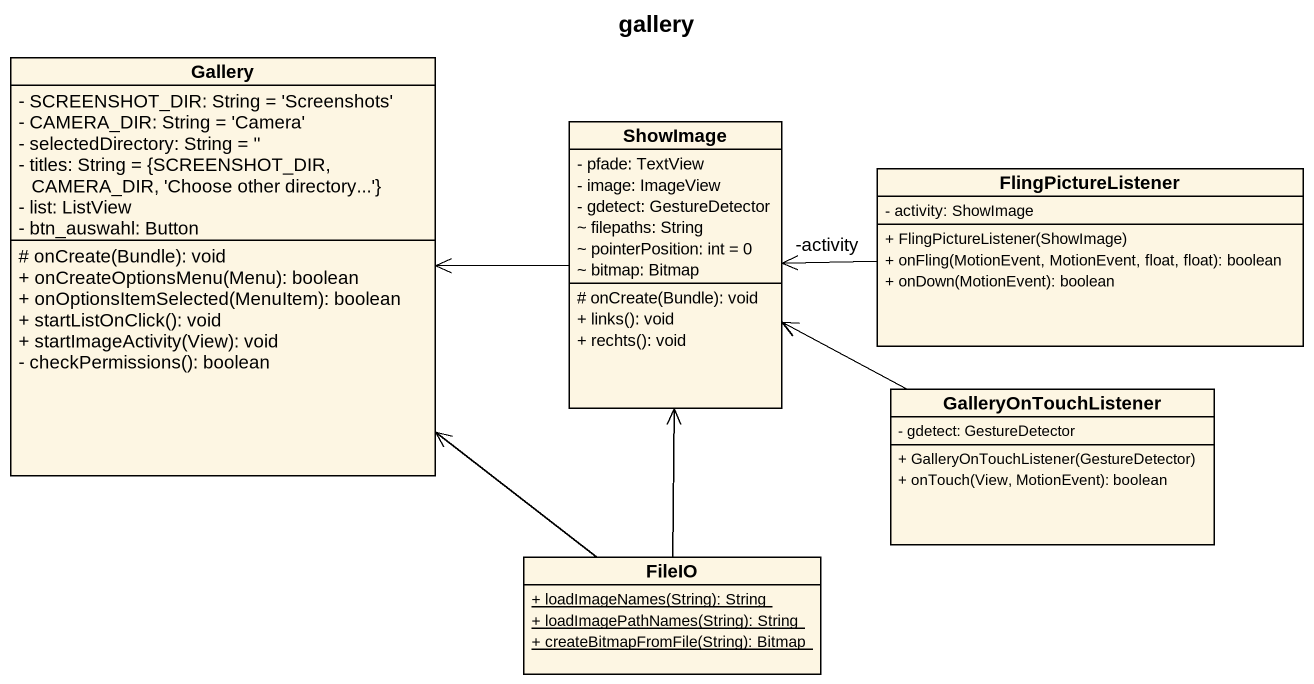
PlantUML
@startuml
title gallery
hide circle
hide empty members
skinparam classAttributeIconSize 0
class Gallery {
  - SCREENSHOT_DIR: String = 'Screenshots'
  - CAMERA_DIR: String = 'Camera'
  - selectedDirectory: String = ''
  - titles: String = {SCREENSHOT_DIR, CAMERA_DIR, 'Choose other directory...'}
  - list: ListView
  - btn_auswahl: Button
  # onCreate(Bundle): void
  + onCreateOptionsMenu(Menu): boolean
  + onOptionsItemSelected(MenuItem): boolean
  + startListOnClick(): void
  + startImageActivity(View): void
  - checkPermissions(): boolean
}
class ShowImage {
  - pfade: TextView
  - image: ImageView
  - gdetect: GestureDetector
  ~ filepaths: String
  ~ pointerPosition: int = 0
  ~ bitmap: Bitmap
  # onCreate(Bundle): void
  + links(): void
  + rechts(): void
}
class FlingPictureListener {
  - activity: ShowImage
  + FlingPictureListener(ShowImage)
  + onFling(MotionEvent, MotionEvent, float, float): boolean
  + onDown(MotionEvent): boolean
}
class GalleryOnTouchListener {
  - gdetect: GestureDetector
  + GalleryOnTouchListener(GestureDetector)
  + onTouch(View, MotionEvent): boolean
}
class FileIO {
  {static} + loadImageNames(String): String
  {static} + loadImagePathNames(String): String
  {static} + createBitmapFromFile(String): Bitmap
}
ShowImage -left-> Gallery
FlingPictureListener -left-> "-activity" ShowImage
GalleryOnTouchListener -left-> ShowImage
FileIO -up-> Gallery
FileIO -up-> ShowImage
@enduml
